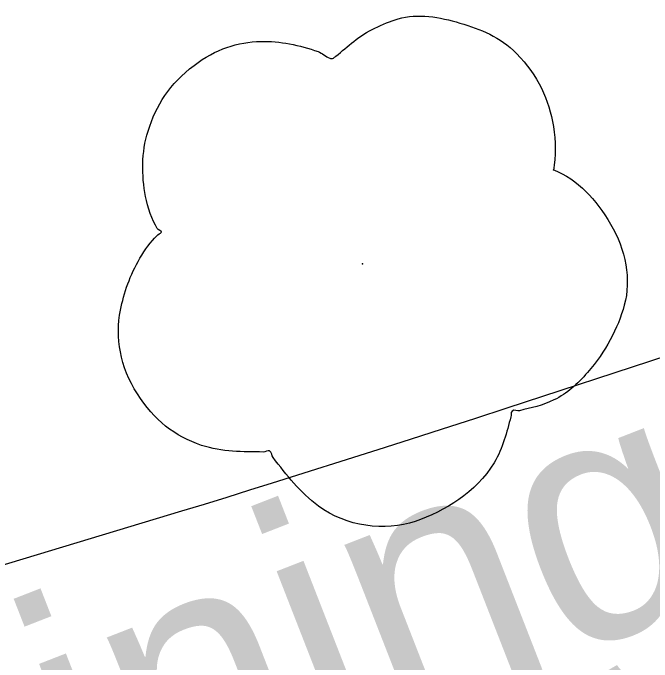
# Model space of a CAD drawing. Extents: x 2498567 to 2501210, y 7092229 to 7094464.
# Drawn here: x 2499655.79 to 2499668.31, y 7092940.99 to 7092953.72 of the extents above; entities that cross this region are included whole.
import ezdxf

# ---------------------------------------------------------------- set-up
doc = ezdxf.new("R2010")
doc.units = 0
doc.header["$MEASUREMENT"] = 0
for name, color, linetype, lineweight in [('18', 7, 'Continuous', 0), ('29', 7, 'Continuous', 0), ('Level 31', 254, 'Continuous', 0)]:
    doc.layers.add(name, color=color, linetype=linetype, lineweight=lineweight)
doc.styles.add('MONOTXT', font='monotxt.shx')

# ---------------------------------------------------------------- blocks, each defined once
blk = doc.blocks.new('012')
at = {"color": 0, "linetype": 'ByBlock', "lineweight": -2}
blk.add_open_spline([(0.373, 0.185), (0.4243, 0.1639), (0.4568, 0.1267), (0.486, 0.078), (0.5163, 0.0276), (0.5267, -0.0312), (0.513, -0.081), (0.5002, -0.1274), (0.4766, -0.172), (0.441, -0.213), (0.4208, -0.2363), (0.4015, -0.2539), (0.375, -0.267), (0.3532, -0.2778), (0.3305, -0.2825), (0.308, -0.288), (0.3032, -0.2892), (0.2971, -0.2848), (0.293, -0.289), (0.2899, -0.2921), (0.2921, -0.2965), (0.291, -0.3), (0.2819, -0.3304), (0.2759, -0.3606), (0.258, -0.39), (0.2219, -0.4492), (0.1618, -0.4848), (0.103, -0.505), (0.0447, -0.525), (-0.0321, -0.5155), (-0.086, -0.475), (-0.1227, -0.4475), (-0.1487, -0.414), (-0.175, -0.38), (-0.178, -0.3761), (-0.1772, -0.3695), (-0.182, -0.367), (-0.1859, -0.3649), (-0.19, -0.3691), (-0.194, -0.369), (-0.2342, -0.3683), (-0.2748, -0.3694), (-0.315, -0.356), (-0.3684, -0.3382), (-0.4078, -0.3063), (-0.441, -0.255), (-0.4754, -0.2019), (-0.4843, -0.1439), (-0.474, -0.091), (-0.4673, -0.0566), (-0.4554, -0.0221), (-0.436, 0.011), (-0.4262, 0.0277), (-0.4145, 0.0429), (-0.403, 0.055), (-0.4006, 0.0575), (-0.3951, 0.0596), (-0.394, 0.062), (-0.3929, 0.0642), (-0.4005, 0.0662), (-0.402, 0.069), (-0.4115, 0.0864), (-0.421, 0.1102), (-0.425, 0.132), (-0.4326, 0.1737), (-0.4332, 0.2182), (-0.42, 0.26), (-0.4037, 0.3114), (-0.3779, 0.3525), (-0.33, 0.389), (-0.2876, 0.4213), (-0.2442, 0.4347), (-0.199, 0.436), (-0.1621, 0.437), (-0.1233, 0.4288), (-0.087, 0.416), (-0.0786, 0.413), (-0.0721, 0.4059), (-0.064, 0.403), (-0.0619, 0.4022), (-0.0589, 0.4016), (-0.057, 0.403), (-0.0553, 0.4043), (-0.0537, 0.4056), (-0.052, 0.407), (-0.0403, 0.4166), (-0.0288, 0.4264), (-0.017, 0.436), (0.0084, 0.4566), (0.0393, 0.4706), (0.07, 0.48), (0.1082, 0.4917), (0.1516, 0.4838), (0.191, 0.472), (0.232, 0.4597), (0.2688, 0.4459), (0.302, 0.412), (0.3442, 0.3689), (0.3653, 0.322), (0.374, 0.269), (0.3787, 0.2405), (0.3791, 0.2111), (0.374, 0.183)], degree=3, knots=[0, 0, 0, 0, 0.048565, 0.048565, 0.048565, 0.098896, 0.098896, 0.098896, 0.145819, 0.145819, 0.145819, 0.172431, 0.172431, 0.172431, 0.194343, 0.194343, 0.194343, 0.199035, 0.199035, 0.199035, 0.202524, 0.202524, 0.202524, 0.232439, 0.232439, 0.232439, 0.29267, 0.29267, 0.29267, 0.352391, 0.352391, 0.352391, 0.393016, 0.393016, 0.393016, 0.397623, 0.397623, 0.397623, 0.40142, 0.40142, 0.40142, 0.439398, 0.439398, 0.439398, 0.489793, 0.489793, 0.489793, 0.541999, 0.541999, 0.541999, 0.575968, 0.575968, 0.575968, 0.593132, 0.593132, 0.593132, 0.59669, 0.59669, 0.59669, 0.600008, 0.600008, 0.600008, 0.620938, 0.620938, 0.620938, 0.660914, 0.660914, 0.660914, 0.710001, 0.710001, 0.710001, 0.753434, 0.753434, 0.753434, 0.788939, 0.788939, 0.788939, 0.797184, 0.797184, 0.797184, 0.799369, 0.799369, 0.799369, 0.801367, 0.801367, 0.801367, 0.815552, 0.815552, 0.815552, 0.845977, 0.845977, 0.845977, 0.88382, 0.88382, 0.88382, 0.923198, 0.923198, 0.923198, 0.973162, 0.973162, 0.973162, 1, 1, 1, 1], dxfattribs=at)
blk.add_point((0, 0), dxfattribs=at)

msp = doc.modelspace()

# ---------------------------------------------------------------- linework, layer by layer
at = {"layer": 'Level 31', "color": 35, "linetype": 'Continuous', "lineweight": 13}
for p, q in [((2499671.407, 7092947.922), (2499665.461, 7092945.966)), ((2499665.461, 7092945.966), (2499664.83, 7092945.759)), ((2499664.83, 7092945.759), (2499664.199, 7092945.555)), ((2499664.199, 7092945.555), (2499663.567, 7092945.352)), ((2499663.567, 7092945.352), (2499662.934, 7092945.151)), ((2499662.934, 7092945.151), (2499660.866, 7092944.497)), ((2499660.866, 7092944.497), (2499660.423, 7092944.358)), ((2499660.423, 7092944.358), (2499659.979, 7092944.22)), ((2499659.979, 7092944.22), (2499659.535, 7092944.083)), ((2499659.535, 7092944.083), (2499659.091, 7092943.948)), ((2499659.091, 7092943.948), (2499650.126, 7092941.235))]:
    msp.add_line(p, q, dxfattribs=at)

# ---------------------------------------------------------------- block references
at = {"layer": '29', "color": 7, "linetype": 'Continuous', "lineweight": 0, "xscale": 10, "yscale": 10, "zscale": 10}
msp.add_blockref('012', (2499662.634, 7092948.799), dxfattribs=at)

# ---------------------------------------------------------------- texts
at = {"layer": '18', "color": 7, "linetype": 'Continuous', "lineweight": 0, "insert": (2499642.863, 7092936.909), "char_height": 4.8, "attachment_point": 1, "rotation": 21.3127, "line_spacing_factor": 0.722892, "style": 'MONOTXT'}
msp.add_mtext('\\FWORKING.shx;Retaining Wall', dxfattribs=at)

doc.saveas('drawing.dxf')
